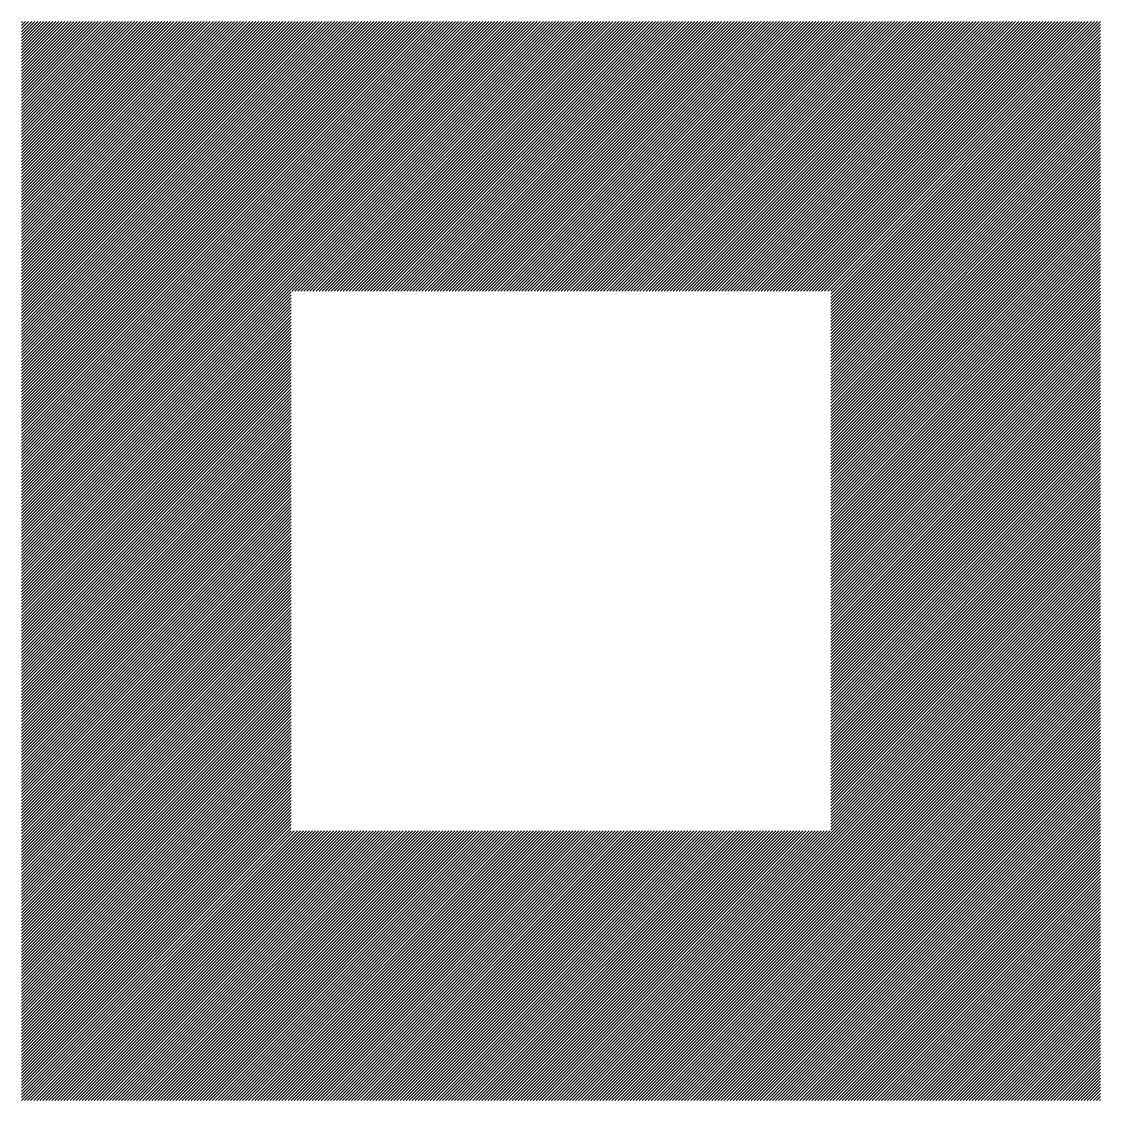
# Model space of a CAD drawing. Header units: metres. Extents: x 0 to 400, y 0 to 400.
import ezdxf

# ---------------------------------------------------------------- set-up
doc = ezdxf.new("R2010")
doc.units = ezdxf.units.M

msp = doc.modelspace()

# ---------------------------------------------------------------- hatches: boundary and pattern name
h = msp.add_hatch()
h.set_pattern_fill('PAISLEY', scale=0.25)
h.set_pattern_definition([(45, (0, 0), (-0.561266, 0.561266), [])])
h.paths.add_polyline_path([(0, 0), (400, 0), (400, 400), (0, 400)])
h.paths.add_polyline_path([(100, 100), (300, 100), (300, 300), (100, 300)])

doc.saveas('drawing.dxf')
